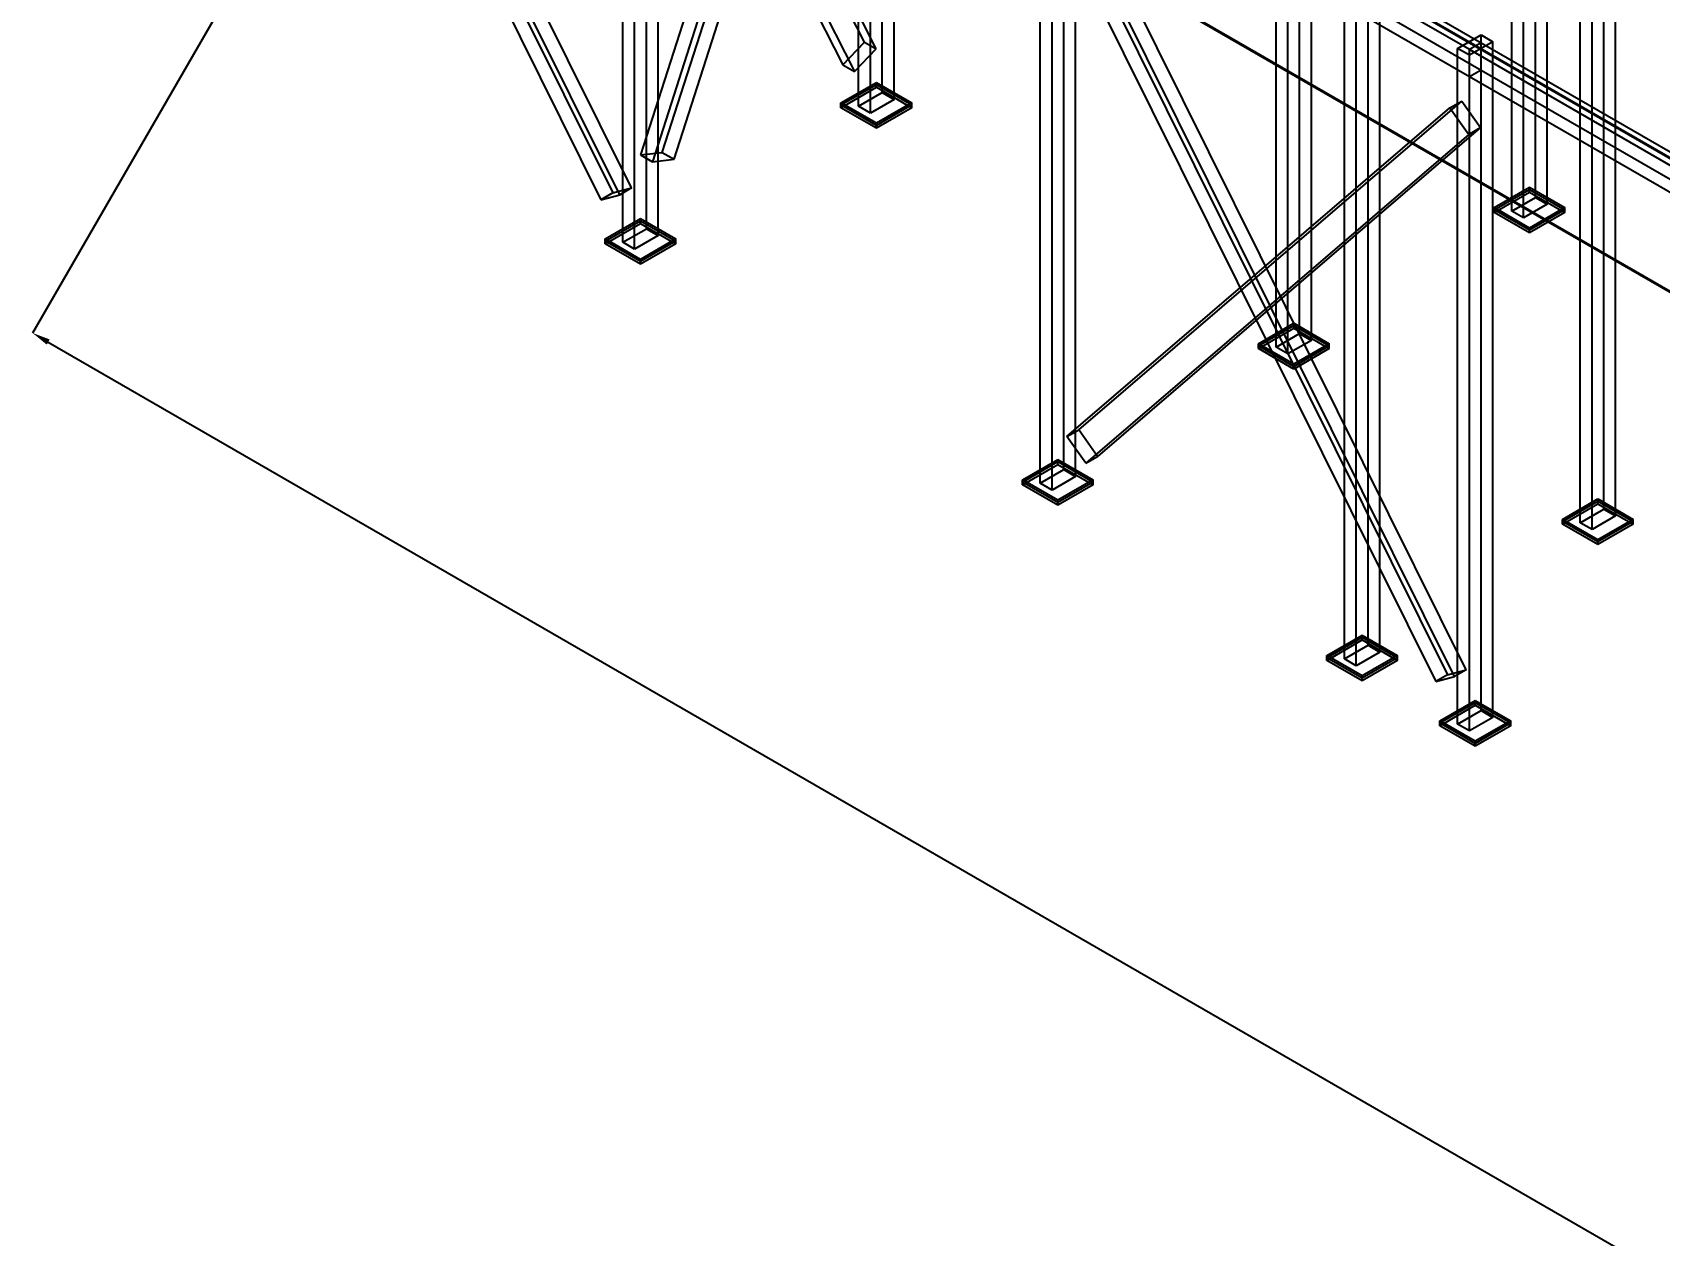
# Model space of a CAD drawing. Header units: millimetres. Extents: x -5230 to 17056, y -12562 to 3959.
# Drawn here: x -5030 to 945, y -7028 to -2609 of the extents above; entities that cross this region are included whole.
import ezdxf

# ---------------------------------------------------------------- set-up
doc = ezdxf.new("R2010")
doc.units = ezdxf.units.MM
for name, color, linetype, true_color in [('balok', 7, 'Continuous', 0x333333), ('baseplate', 7, 'Continuous', 0x555555), ('bracing', 7, 'Continuous', 0x111111), ('dek', 7, 'Continuous', 0x444444), ('dim', 7, 'Continuous', 0x222222), ('kolom', 7, 'Continuous', 0x111111)]:
    doc.layers.add(name, color=color, linetype=linetype, true_color=true_color)
doc.dimstyles.get("Standard").update_dxf_attribs({"dimtxt": 2.5, "dimasz": 2.5, "dimexe": 1.25, "dimexo": 0.625, "dimtad": 1, "dimcen": 2.5, "dimazin": 3, "dimtfac": 1, "dimtmove": 0, "dimatfit": 3})

msp = doc.modelspace()

# ---------------------------------------------------------------- linework, layer by layer
at = {"layer": 'balok'}
for p, q in [((-4308.42794, 8.425), (289.96278, -2646.535)), ((246.66278, -2671.535), (-4351.72794, -16.575)), ((246.66278, -2771.535), (-4351.72794, -116.575)), ((-4308.42794, -91.575), (289.96278, -2746.535)), ((289.96278, -2646.535), (246.66278, -2671.535)), ((246.66278, -2771.535), (246.66278, -2671.535)), ((4845.0535, -5326.495), (246.66278, -2671.535)), ((289.96278, -2746.535), (289.96278, -2646.535)), ((289.96278, -2646.535), (4888.3535, -5301.495)), ((289.96278, -2746.535), (246.66278, -2771.535)), ((289.96278, -2746.535), (4888.3535, -5401.495)), ((4845.0535, -5426.495), (246.66278, -2771.535))]:
    msp.add_line(p, q, dxfattribs=at)
at = {"layer": 'baseplate'}
for p, q in [((-2061.11464, -2867.01), (-1931.18866, -2791.995)), ((-2061.11464, -2875.01), (-1931.18866, -2799.995)), ((-1931.18866, -2791.995), (-1801.26268, -2867.01)), ((-1931.18866, -2799.995), (-1931.18866, -2791.995)), ((-1931.18866, -2799.995), (-1801.26268, -2875.01)), ((-1931.18866, -2809.995), (-1931.18866, -2799.995)), ((-2061.11464, -2885.01), (-1931.18866, -2809.995)), ((-1931.18866, -2942.025), (-2061.11464, -2867.01)), ((-2061.11464, -2875.01), (-2061.11464, -2867.01)), ((-1931.18866, -2809.995), (-1801.26268, -2885.01)), ((-1801.26268, -2867.01), (-1931.18866, -2942.025)), ((-1801.26268, -2875.01), (-1801.26268, -2867.01)), ((-1931.18866, -2950.025), (-2061.11464, -2875.01)), ((-2061.11464, -2885.01), (-2061.11464, -2875.01)), ((-1931.18866, -2960.025), (-2061.11464, -2885.01)), ((-1801.26268, -2875.01), (-1931.18866, -2950.025)), ((-1801.26268, -2885.01), (-1931.18866, -2960.025)), ((-1801.26268, -2885.01), (-1801.26268, -2875.01)), ((-1931.18866, -2950.025), (-1931.18866, -2942.025)), ((-1931.18866, -2960.025), (-1931.18866, -2950.025)), ((337.73134, -3252.005), (467.65732, -3176.99)), ((337.73134, -3260.005), (467.65732, -3184.99)), ((337.73134, -3270.005), (467.65732, -3194.99)), ((467.65732, -3176.99), (597.57464, -3252)), ((467.65732, -3184.99), (467.65732, -3176.99)), ((467.65732, -3184.99), (597.57464, -3260)), ((467.65732, -3194.99), (467.65732, -3184.99)), ((467.65732, -3194.99), (597.57464, -3270)), ((467.64866, -3327.015), (337.73134, -3252.005)), ((337.73134, -3260.005), (337.73134, -3252.005)), ((467.64866, -3335.015), (337.73134, -3260.005)), ((337.73134, -3270.005), (337.73134, -3260.005)), ((467.64866, -3345.015), (337.73134, -3270.005)), ((597.57464, -3252), (467.64866, -3327.015)), ((597.57464, -3260), (467.64866, -3335.015)), ((597.57464, -3270), (467.64866, -3345.015)), ((597.57464, -3260), (597.57464, -3252)), ((597.57464, -3270), (597.57464, -3260)), ((-2927.09732, -3367), (-2797.18, -3291.99)), ((-2927.09732, -3375), (-2797.18, -3299.99)), ((-2927.09732, -3385), (-2797.18, -3309.99)), ((-2797.18, -3291.99), (-2667.25402, -3367.005)), ((-2797.18, -3299.99), (-2797.18, -3291.99)), ((-2797.18, -3299.99), (-2667.25402, -3375.005)), ((-2797.18, -3309.99), (-2797.18, -3299.99)), ((-2797.18, -3309.99), (-2667.25402, -3385.005)), ((467.64866, -3335.015), (467.64866, -3327.015)), ((467.64866, -3345.015), (467.64866, -3335.015)), ((-2797.17134, -3442.015), (-2927.09732, -3367)), ((-2927.09732, -3375), (-2927.09732, -3367)), ((-2797.17134, -3450.015), (-2927.09732, -3375)), ((-2927.09732, -3385), (-2927.09732, -3375)), ((-2797.17134, -3460.015), (-2927.09732, -3385)), ((-2667.25402, -3367.005), (-2797.17134, -3442.015)), ((-2667.25402, -3375.005), (-2797.17134, -3450.015)), ((-2667.25402, -3385.005), (-2797.17134, -3460.015)), ((-2667.25402, -3375.005), (-2667.25402, -3367.005)), ((-2667.25402, -3385.005), (-2667.25402, -3375.005)), ((-2797.17134, -3450.015), (-2797.17134, -3442.015)), ((-2797.17134, -3460.015), (-2797.17134, -3450.015)), ((-528.28598, -3752.015), (-398.36, -3677)), ((-528.28598, -3760.015), (-398.36, -3685)), ((-528.28598, -3770.015), (-398.36, -3695)), ((-398.36, -3677), (-268.44268, -3752.01)), ((-398.36, -3685), (-398.36, -3677)), ((-398.36, -3685), (-268.44268, -3760.01)), ((-398.36, -3695), (-398.36, -3685)), ((-398.36, -3695), (-268.44268, -3770.01)), ((-398.36866, -3827.025), (-528.28598, -3752.015)), ((-528.28598, -3760.015), (-528.28598, -3752.015)), ((-398.36866, -3835.025), (-528.28598, -3760.015)), ((-528.28598, -3770.015), (-528.28598, -3760.015)), ((-268.44268, -3752.01), (-398.36866, -3827.025)), ((-268.44268, -3760.01), (-398.36866, -3835.025)), ((-268.44268, -3760.01), (-268.44268, -3752.01)), ((-268.44268, -3770.01), (-268.44268, -3760.01)), ((-398.36866, -3845.025), (-528.28598, -3770.015)), ((-268.44268, -3770.01), (-398.36866, -3845.025)), ((-398.36866, -3835.025), (-398.36866, -3827.025)), ((-398.36866, -3845.025), (-398.36866, -3835.025)), ((-1394.26866, -4252.005), (-1264.35134, -4176.995)), ((-1264.35134, -4176.995), (-1134.43402, -4252.005)), ((-1264.35134, -4184.995), (-1264.35134, -4176.995)), ((-1394.26866, -4260.005), (-1264.35134, -4184.995)), ((-1394.26866, -4270.005), (-1264.35134, -4194.995)), ((-1264.35134, -4184.995), (-1134.43402, -4260.005)), ((-1264.35134, -4194.995), (-1264.35134, -4184.995)), ((-1264.35134, -4194.995), (-1134.43402, -4270.005)), ((-1264.35134, -4327.015), (-1394.26866, -4252.005)), ((-1394.26866, -4260.005), (-1394.26866, -4252.005)), ((-1264.35134, -4335.015), (-1394.26866, -4260.005)), ((-1394.26866, -4270.005), (-1394.26866, -4260.005)), ((-1264.35134, -4345.015), (-1394.26866, -4270.005)), ((-1134.43402, -4252.005), (-1264.35134, -4327.015)), ((-1134.43402, -4260.005), (-1264.35134, -4335.015)), ((-1134.43402, -4270.005), (-1264.35134, -4345.015)), ((-1134.43402, -4260.005), (-1134.43402, -4252.005)), ((-1134.43402, -4270.005), (-1134.43402, -4260.005)), ((-1264.35134, -4335.015), (-1264.35134, -4327.015)), ((-1264.35134, -4345.015), (-1264.35134, -4335.015)), ((588.90598, -4397.045), (718.83196, -4322.03)), ((588.90598, -4405.045), (718.83196, -4330.03)), ((588.90598, -4415.045), (718.83196, -4340.03)), ((718.83196, -4322.03), (848.75794, -4397.045)), ((718.83196, -4330.03), (718.83196, -4322.03)), ((718.83196, -4330.03), (848.75794, -4405.045)), ((718.83196, -4340.03), (718.83196, -4330.03)), ((718.83196, -4340.03), (848.75794, -4415.045)), ((718.83196, -4472.06), (588.90598, -4397.045)), ((588.90598, -4405.045), (588.90598, -4397.045)), ((718.83196, -4480.06), (588.90598, -4405.045)), ((588.90598, -4415.045), (588.90598, -4405.045)), ((718.83196, -4490.06), (588.90598, -4415.045)), ((848.75794, -4397.045), (718.83196, -4472.06)), ((848.75794, -4405.045), (718.83196, -4480.06)), ((848.75794, -4415.045), (718.83196, -4490.06)), ((848.75794, -4405.045), (848.75794, -4397.045)), ((848.75794, -4415.045), (848.75794, -4405.045)), ((718.83196, -4480.06), (718.83196, -4472.06)), ((718.83196, -4490.06), (718.83196, -4480.06)), ((-277.05072, -4897.16), (-147.15072, -4822.16)), ((-277.05072, -4905.16), (-147.15072, -4830.16)), ((-147.15072, -4822.16), (-17.25072, -4897.16)), ((-147.15072, -4830.16), (-147.15072, -4822.16)), ((-147.15072, -4830.16), (-17.25072, -4905.16)), ((-147.15072, -4840.16), (-147.15072, -4830.16)), ((-277.05072, -4915.16), (-147.15072, -4840.16)), ((-147.15072, -4972.16), (-277.05072, -4897.16)), ((-277.05072, -4905.16), (-277.05072, -4897.16)), ((-147.15072, -4840.16), (-17.25072, -4915.16)), ((-17.25072, -4897.16), (-147.15072, -4972.16)), ((-17.25072, -4905.16), (-17.25072, -4897.16)), ((-147.15072, -4980.16), (-277.05072, -4905.16)), ((-277.05072, -4915.16), (-277.05072, -4905.16)), ((-147.15072, -4990.16), (-277.05072, -4915.16)), ((-17.25072, -4905.16), (-147.15072, -4980.16)), ((-17.25072, -4915.16), (-147.15072, -4990.16)), ((-17.25072, -4915.16), (-17.25072, -4905.16)), ((-147.15072, -4980.16), (-147.15072, -4972.16)), ((-147.15072, -4990.16), (-147.15072, -4980.16)), ((138.55134, -5137.005), (268.46866, -5061.995)), ((138.55134, -5145.005), (268.46866, -5069.995)), ((268.46866, -5061.995), (398.38598, -5137.005)), ((268.46866, -5069.995), (268.46866, -5061.995)), ((268.46866, -5069.995), (398.38598, -5145.005)), ((268.46866, -5079.995), (268.46866, -5069.995)), ((138.55134, -5155.005), (268.46866, -5079.995)), ((268.46866, -5212.015), (138.55134, -5137.005)), ((138.55134, -5145.005), (138.55134, -5137.005)), ((268.46866, -5079.995), (398.38598, -5155.005)), ((398.38598, -5137.005), (268.46866, -5212.015)), ((398.38598, -5145.005), (398.38598, -5137.005)), ((268.46866, -5220.015), (138.55134, -5145.005)), ((138.55134, -5155.005), (138.55134, -5145.005)), ((268.46866, -5230.015), (138.55134, -5155.005)), ((398.38598, -5145.005), (268.46866, -5220.015)), ((398.38598, -5155.005), (268.46866, -5230.015)), ((398.38598, -5155.005), (398.38598, -5145.005)), ((268.46866, -5220.015), (268.46866, -5212.015)), ((268.46866, -5230.015), (268.46866, -5220.015))]:
    msp.add_line(p, q, dxfattribs=at)
at = {"layer": 'bracing'}
for p, q in [((-2830.20924, -3179.73), (-4237.0349, -348.315)), ((-4349.32046, -390.525), (-2942.4948, -3222.89)), ((-4306.02046, -365.525), (-2899.1948, -3197.89)), ((-2873.50924, -3204.73), (-4280.3349, -373.315)), ((-2717.47336, -3049.61), (-2026.6565, -895.875)), ((-2106.25056, -904.65), (-2797.06742, -3058.385)), ((-2062.95056, -929.65), (-2753.76742, -3083.385)), ((-2674.17336, -3074.61), (-1983.3565, -920.875)), ((-1974.59258, -2643.945), (-2665.40944, -1287.92)), ((-1931.29258, -2668.945), (-2622.10944, -1312.92)), ((-2745.0035, -1371.065), (-2054.18664, -2727.08)), ((-2701.7035, -1396.065), (-2010.88664, -2752.08)), ((-1240.3718, -2135.53), (166.45386, -4967.895)), ((192.13942, -4974.735), (-1214.6949, -2143.315)), ((235.43942, -4949.735), (-1171.3949, -2118.315)), ((-1283.6718, -2160.53), (123.15386, -4992.895)), ((-2054.18664, -2727.08), (-1974.59258, -2643.945)), ((-2010.88664, -2752.08), (-1931.29258, -2668.945)), ((-1974.59258, -2643.945), (-1931.29258, -2668.945)), ((-2054.18664, -2727.08), (-2010.88664, -2752.08)), ((-1188.0221, -4067.875), (218.81222, -2860.975)), ((175.51222, -2885.975), (218.81222, -2860.975)), ((218.81222, -2860.975), (287.78912, -2957.84)), ((-1231.3221, -4092.875), (175.51222, -2885.975)), ((175.51222, -2885.975), (244.48912, -2982.84)), ((244.48912, -2982.84), (-1162.33654, -4190.695)), ((287.78912, -2957.84), (-1119.03654, -4165.695)), ((244.48912, -2982.84), (287.78912, -2957.84)), ((-2797.06742, -3058.385), (-2717.47336, -3049.61)), ((-2797.06742, -3058.385), (-2753.76742, -3083.385)), ((-2753.76742, -3083.385), (-2674.17336, -3074.61)), ((-2717.47336, -3049.61), (-2674.17336, -3074.61)), ((-2899.1948, -3197.89), (-2942.4948, -3222.89)), ((-2942.4948, -3222.89), (-2873.50924, -3204.73)), ((-2899.1948, -3197.89), (-2830.20924, -3179.73)), ((-2830.20924, -3179.73), (-2873.50924, -3204.73)), ((-1231.3221, -4092.875), (-1188.0221, -4067.875)), ((-1162.33654, -4190.695), (-1231.3221, -4092.875)), ((-1119.03654, -4165.695), (-1188.0221, -4067.875)), ((-1162.33654, -4190.695), (-1119.03654, -4165.695)), ((166.45386, -4967.895), (235.43942, -4949.735)), ((235.43942, -4949.735), (192.13942, -4974.735)), ((166.45386, -4967.895), (123.15386, -4992.895)), ((123.15386, -4992.895), (192.13942, -4974.735))]:
    msp.add_line(p, q, dxfattribs=at)
at = {"layer": 'dek'}
for p, q in [((-4330, 0), (10998.20866, -8850.005)), ((-4330, -4), (10998.20866, -8854.005)), ((10572.128, -9096.01), (-4756.08066, -246.005)), ((10572.128, -9100.01), (-4756.08066, -250.005))]:
    msp.add_line(p, q, dxfattribs=at)
at = {"layer": 'kolom'}
for p, q in [((-1909.53866, -2829.505), (-1909.53866, -347.515)), ((-1996.13866, -2879.505), (-1996.13866, -397.515)), ((-1866.23866, -2854.505), (-1866.23866, -372.515)), ((-1952.83866, -2904.505), (-1952.83866, -422.515)), ((-2775.53, -3329.5), (-2775.53, -847.51)), ((-2732.23, -3354.5), (-2732.23, -872.51)), ((-2862.13, -3379.5), (-2862.13, -897.51)), ((-2818.83, -3404.5), (-2818.83, -922.51)), ((-376.71, -3714.51), (-376.71, -1232.52)), ((489.29866, -3214.505), (489.29866, -1232.515)), ((-463.31, -3764.51), (-463.31, -1282.52)), ((-420.01, -3789.51), (-420.01, -1307.52)), ((-333.41, -3739.51), (-333.41, -1257.52)), ((402.69866, -3264.505), (402.69866, -1282.515)), ((445.99866, -3289.505), (445.99866, -1307.515)), ((532.59866, -3239.505), (532.59866, -1257.515)), ((-1242.70134, -4214.505), (-1242.70134, -1732.515)), ((-1329.30134, -4264.505), (-1329.30134, -1782.515)), ((-1199.40134, -4239.505), (-1199.40134, -1757.515)), ((-1286.00134, -4289.505), (-1286.00134, -1807.515)), ((740.45598, -4359.525), (740.45598, -1877.535)), ((783.75598, -4384.525), (783.75598, -1902.535)), ((653.85598, -4409.525), (653.85598, -1927.535)), ((697.15598, -4434.525), (697.15598, -1952.535)), ((-125.3968, -4859.6), (-125.3968, -2377.61)), ((-211.9968, -4909.6), (-211.9968, -2427.61)), ((-82.0968, -4884.6), (-82.0968, -2402.61)), ((-168.6968, -4934.6), (-168.6968, -2452.61)), ((203.51866, -2667.515), (290.11866, -2617.515)), ((290.11866, -2617.515), (333.41866, -2642.515)), ((290.11866, -5099.505), (290.11866, -2617.515)), ((246.81866, -2692.515), (203.51866, -2667.515)), ((203.51866, -5149.505), (203.51866, -2667.515)), ((333.41866, -2642.515), (246.81866, -2692.515)), ((333.41866, -5124.505), (333.41866, -2642.515)), ((246.81866, -5174.505), (246.81866, -2692.515)), ((-1996.13866, -2879.505), (-1909.53866, -2829.505)), ((-1866.23866, -2854.505), (-1952.83866, -2904.505)), ((-1909.53866, -2829.505), (-1866.23866, -2854.505)), ((-1952.83866, -2904.505), (-1996.13866, -2879.505)), ((402.69866, -3264.505), (489.29866, -3214.505)), ((489.29866, -3214.505), (532.59866, -3239.505)), ((445.99866, -3289.505), (402.69866, -3264.505)), ((532.59866, -3239.505), (445.99866, -3289.505)), ((-2862.13, -3379.5), (-2775.53, -3329.5)), ((-2775.53, -3329.5), (-2732.23, -3354.5)), ((-2818.83, -3404.5), (-2862.13, -3379.5)), ((-2732.23, -3354.5), (-2818.83, -3404.5)), ((-463.31, -3764.51), (-376.71, -3714.51)), ((-333.41, -3739.51), (-420.01, -3789.51)), ((-376.71, -3714.51), (-333.41, -3739.51)), ((-420.01, -3789.51), (-463.31, -3764.51)), ((-1329.30134, -4264.505), (-1242.70134, -4214.505)), ((-1199.40134, -4239.505), (-1286.00134, -4289.505)), ((-1242.70134, -4214.505), (-1199.40134, -4239.505)), ((-1286.00134, -4289.505), (-1329.30134, -4264.505)), ((653.85598, -4409.525), (740.45598, -4359.525)), ((740.45598, -4359.525), (783.75598, -4384.525)), ((697.15598, -4434.525), (653.85598, -4409.525)), ((783.75598, -4384.525), (697.15598, -4434.525)), ((-211.9968, -4909.6), (-125.3968, -4859.6)), ((-82.0968, -4884.6), (-168.6968, -4934.6)), ((-125.3968, -4859.6), (-82.0968, -4884.6)), ((-168.6968, -4934.6), (-211.9968, -4909.6)), ((203.51866, -5149.505), (290.11866, -5099.505)), ((333.41866, -5124.505), (246.81866, -5174.505)), ((290.11866, -5099.505), (333.41866, -5124.505)), ((246.81866, -5174.505), (203.51866, -5149.505))]:
    msp.add_line(p, q, dxfattribs=at)

# ---------------------------------------------------------------- dimensions: what is measured, and where the dimension line sits
at = {"layer": 'dim'}
msp.add_linear_dim(base=(-5030.0154, -3712.42667), p1=(-4330, -2500), p2=(10998.2, -11350), angle=329.999272219, text='17700 / X', dimstyle='Standard', override={"dimtxt": 190, "dimasz": 66.5, "dimtad": 1}, dxfattribs=at).render()

doc.saveas('drawing.dxf')
